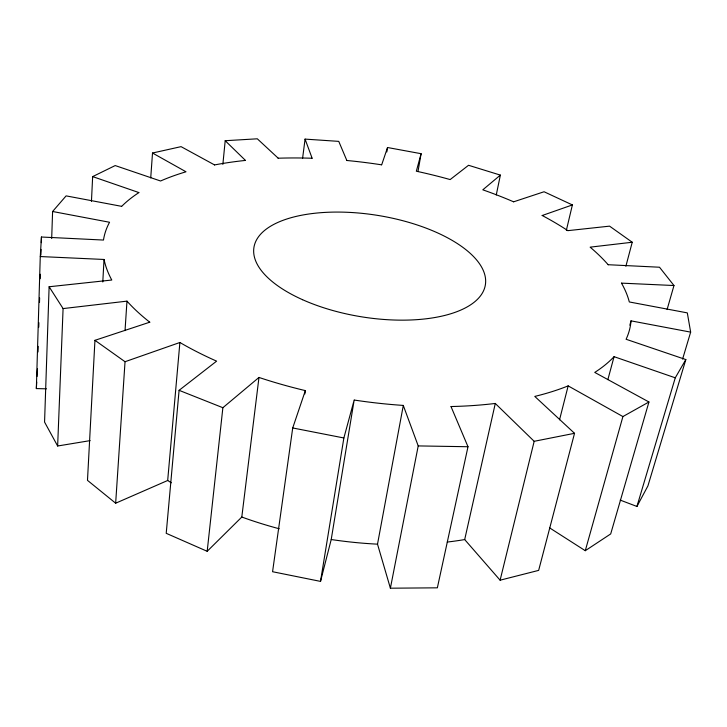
<?xml version="1.0" encoding="UTF-8"?>
<svg xmlns="http://www.w3.org/2000/svg" width="727" height="727" viewBox="0 0 727 727"><rect width="100%" height="100%" fill="white"/><g stroke="black" fill="none" stroke-linecap="round" stroke-linejoin="round"><path stroke-width="1.09" d="M46.428 388.827L36.35 388.582L40.267 256.549L41.448 237.02L103.479 240.055A266.736 118.265 9.2 0 1 109.55 222.262L52.598 211.493L51.681 238.52M38.013 351.995L38.177 346.361M38.749 327.195L38.885 322.688M39.494 302.396L39.631 297.888M40.203 278.732L40.33 274.224M40.903 255.059L41.075 249.425M41.275 242.654L41.448 237.02M104.079 259.512A266.764 118.283 9.2 0 0 111.785 280.031L49.118 286.756L44.565 422.078L57.642 446.005L90.13 440.626M57.642 446.005L63.085 308.584L49.118 286.756M91.448 201.361L92.656 176.606L115.193 165.565L160.567 180.996A266.718 118.247 9.2 0 1 186.012 171.79L152.516 153.024L150.725 177.915M149.744 322.197L94.946 340.327L87.485 480.356L115.657 503.211L167.683 480.483L179.896 342.49A266.764 118.283 9.2 0 0 216.61 361.146L179.087 390.326L166.219 533.318L207.186 551.302L241.8 517.042L258.976 377.449A266.764 118.292 9.2 0 0 305.349 390.608L304.867 393.961M36.35 388.582L36.713 382.002M37.022 376.513L37.45 368.843M102.789 281.985L104.025 259.466L40.267 256.549M125.035 330.603L126.971 301.142L63.085 308.584M115.657 503.211L125.035 361.719L94.946 340.327M222.862 164.375L225.197 140.711L257.313 138.802L278.205 158.204M207.186 551.302L222.871 407.711L258.976 377.449M302.605 158.195L305.076 139.111L338.755 141.374L346.834 160.476M305.349 390.608L292.717 427.958L272.57 571.722L320.516 581.391L331.212 539.525L354.158 400.095L343.871 437.972L320.516 581.391M386.819 151.961L387.536 147.517L421.097 153.697L417.998 171.436M390.39 588.198L377.513 544.159L403.294 405.466L418.216 445.915L390.39 588.198L437.354 587.825L467.997 446.732L451.004 406.566M496.259 194.981L500.367 175.107L468.542 165.283L450.158 179.569A266.7 118.228 9.2 0 0 416.335 171.218L421.097 153.697M464.689 539.57L495.287 403.467L534.172 441.307L574.53 433.31L538.652 570.386L500.112 580.191L464.689 539.57A253.187 133.086 9.2 0 1 447.278 542.051M566.36 230.286L572.385 204.932L544.069 191.755L513.635 201.815M500.112 580.191L534.172 441.307M559.545 419.797L568.16 385.892L622.912 416.562L648.938 401.986L594.75 372.415A266.754 118.274 9.2 0 0 614.061 356.675L675.265 377.813L685.834 359.574L626.092 339.264A266.736 118.265 9.2 0 0 631.027 320.861L690.65 332.13L682.589 359.12M625.874 266.255L632.236 242.245L609.562 226.142L567.896 230.65M607.863 379.639L614.061 356.675M629.836 325.223L631.027 320.861M549.585 527.857L585.28 550.702L622.912 416.562M667.095 309.538L673.974 285.529L659.507 267.227L608.19 264.719M648.938 401.986L610.698 533.927L585.28 550.702M620.231 500.103L636.925 506.465L675.265 377.813M685.834 359.574L647.921 485.909L636.925 506.465M381.684 164.82L387.536 147.517M52.598 211.493L66.112 195.881L121.591 206.332M500.367 175.107L482.81 189.82A266.7 118.228 9.2 0 1 513.58 201.797M125.035 361.719L179.896 342.49M542.224 215.501L572.385 204.932M152.516 153.024L181.068 146.645L214.565 164.929M632.236 242.245L590.124 247.153A266.736 118.265 9.2 0 1 608.208 264.773M418.216 445.915L467.997 446.732M621.494 283.13L673.974 285.529M292.717 427.958L343.871 437.972M92.656 176.606L138.821 192.546M179.087 390.326L222.871 407.711M574.53 433.31L534.781 396.415A266.754 118.274 9.2 0 0 568.187 385.873M225.197 140.711L245.453 160.413M305.076 139.111L312.128 158.241M690.65 332.13L687.315 312.883L629.309 301.959A266.736 118.265 9.2 0 0 621.494 283.148M149.78 322.215A266.764 118.283 9.2 0 1 126.998 301.16M121.636 206.413A266.764 118.283 9.2 0 1 138.866 192.628M377.513 544.159A253.196 133.086 9.2 0 1 331.212 539.525M279.268 528.774A253.196 133.086 9.2 0 1 241.855 517.051M171.299 482.81A253.196 133.086 9.2 0 1 167.773 480.511M214.52 164.938A266.718 118.247 9.2 0 1 245.408 160.422M278.105 158.213A266.718 118.247 9.2 0 1 312.037 158.25M346.679 160.476A266.718 118.247 9.2 0 1 381.53 164.82M542.124 215.456A266.7 118.228 9.2 0 1 567.787 230.604M495.369 403.44A266.754 118.274 9.2 0 1 451.085 406.538M403.43 405.43A266.754 118.274 9.2 0 1 354.303 400.059M302.577 299.706A117.211 51.344 9.2 0 0 485.154 285.975A117.211 51.344 9.2 0 0 321.252 212.657A117.211 51.344 9.2 0 0 302.577 299.706"/></g></svg>
